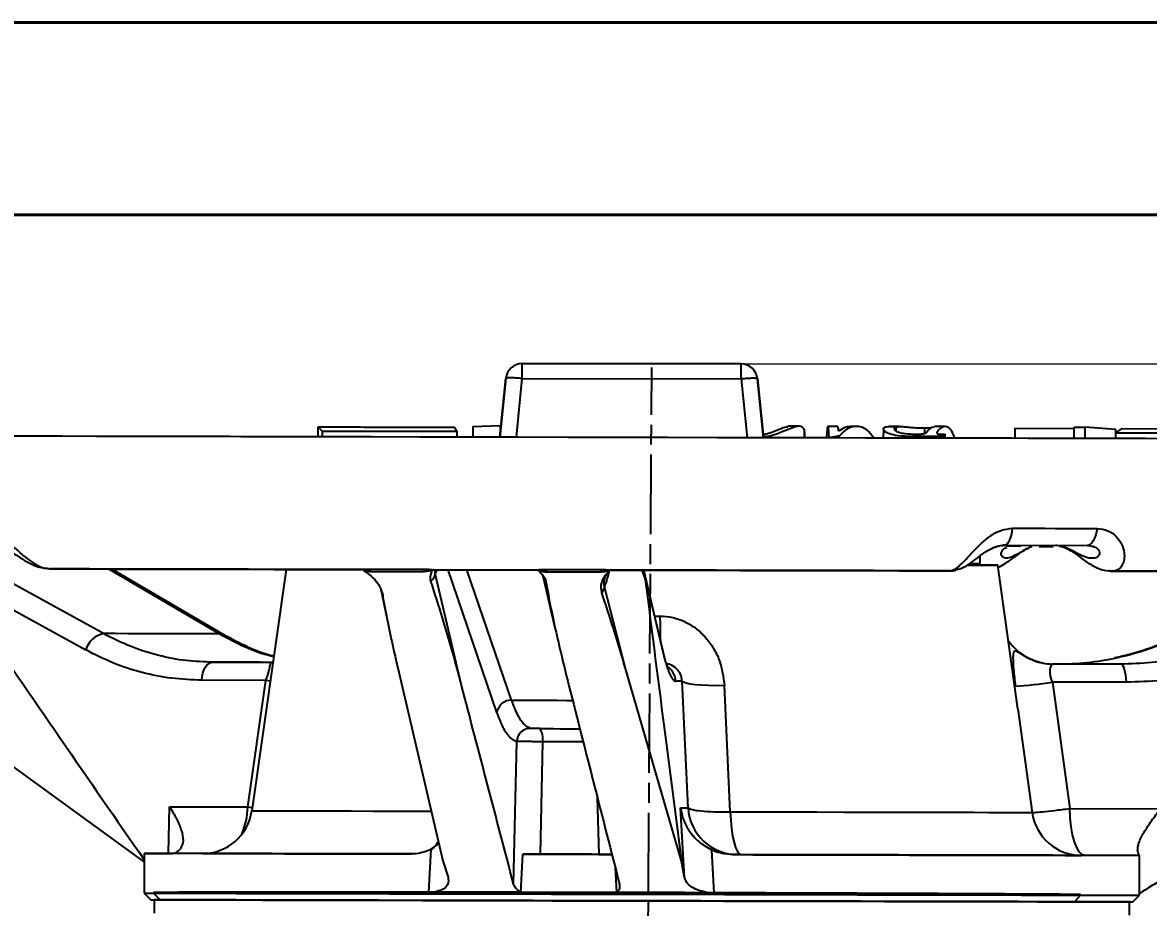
# Model space of a CAD drawing. Header units: millimetres. Extents: x 2003 to 4439, y 563 to 2285.
# Drawn here: x 2594.4 to 2764.1, y 2152 to 2285.5 of the extents above; entities that cross this region are included whole.
import ezdxf

# ---------------------------------------------------------------- set-up
doc = ezdxf.new("R2010")
doc.units = ezdxf.units.MM
doc.linetypes.add('AM_ISO08W050', pattern=[18, 12, -1.5, 3, -1.5])
for name, color, linetype, lineweight in [('AM_5', 3, 'Continuous', 25), ('AM_7', 4, 'AM_ISO08W050', 25), ('AM_BOR', 7, 'Continuous', 50), ('粗实线', 7, 'Continuous', 40)]:
    doc.layers.add(name, color=color, linetype=linetype, lineweight=lineweight)
doc.styles.add('SLDTEXTSTYLE1', font='txt.shx', dxfattribs={"width": 0.7, "bigfont": 'gbcbig.shx'})
doc.dimstyles.new('SLDDIMSTYLE12$0', dxfattribs={"dimtxt": 12, "dimasz": 10, "dimexe": 0, "dimexo": 0.0625, "dimgap": 0.875, "dimtad": 1, "dimdec": 1, "dimlfac": 1.8, "dimrnd": 1e-09, "dimzin": 12, "dimdsep": 46, "dimtxsty": 'SLDTEXTSTYLE1', "dimcen": 0.09, "dimdle": 8.16, "dimclrd": 3, "dimclre": 3, "dimadec": 0, "dimazin": 3, "dimtfac": 1, "dimtdec": 1, "dimtofl": 0, "dimtmove": 0, "dimatfit": 3, "dimfxl": 0, "dimfrac": 2, "dimtolj": 1, "dimlwd": 5, "dimlwe": 5, "dimarcsym": 0})

# ---------------------------------------------------------------- blocks, each defined once
blk = doc.blocks.new('*D46')
at = {"layer": 'AM_5', "color": 3, "lineweight": 5, "transparency": 16777216}
blk.add_line((2702.75, 2233.99), (2886.64, 2233.99), dxfattribs=at)
at = {"layer": 'AM_5', "color": 3, "linetype": 'Continuous', "lineweight": 5, "transparency": 16777216}
for p, q in [((2886.64, 2223.99), (2886.64, 1945.25)), ((2749.82, 1935.25), (2886.64, 1935.25))]:
    blk.add_line(p, q, dxfattribs=at)
at = {"layer": 'AM_5', "color": 3, "transparency": 16777216}
for points in [[(2884.98, 2223.99), (2888.31, 2223.99), (2886.64, 2233.99)], [(2884.98, 1945.25), (2888.31, 1945.25), (2886.64, 1935.25)]]:
    blk.add_solid(points, dxfattribs=at)
at = {"layer": 'Defpoints', "color": 0, "transparency": 16777216}
for p in [(2702.69, 2233.99), (2749.76, 1935.25), (2886.64, 1935.25)]:
    blk.add_point(p, dxfattribs=at)
at = {"layer": 'AM_5', "color": 0, "transparency": 16777216, "insert": (2879.77, 2084.62), "char_height": 12, "attachment_point": 5, "rotation": 90, "style": 'SLDTEXTSTYLE1'}
blk.add_mtext('\\A1;350', dxfattribs=at)
blk = doc.blocks.new('rA3')
at = {"layer": '粗实线'}
for p, q in [((753.384, 421.26), (333.384, 421.26)), ((748.384, 416.26), (358.384, 416.26))]:
    blk.add_line(p, q, dxfattribs=at)

msp = doc.modelspace()

# ---------------------------------------------------------------- linework, layer by layer
at = {"color": 7, "linetype": 'Continuous', "lineweight": 25}
for p, q in [((2669.708, 2231.799), (2669.713, 2234.06)), ((2702.688, 2233.99), (2669.713, 2234.06)), ((2669.713, 2234.06), (2669.713, 2234.06)), ((2669.713, 2234.06), (2702.688, 2233.99)), ((2702.683, 2231.728), (2702.688, 2233.99)), ((2702.688, 2233.99), (2702.688, 2233.99)), ((2667.219, 2231.804), (2666.35, 2222.947)), ((2666.35, 2222.947), (2667.219, 2231.804)), ((2667.219, 2231.804), (2667.219, 2231.804)), ((2668.839, 2222.942), (2669.708, 2231.799)), ((2669.708, 2231.799), (2702.683, 2231.728)), ((2702.683, 2231.728), (2703.585, 2222.867)), ((2706.074, 2222.862), (2705.17, 2231.743)), ((2705.17, 2231.743), (2706.074, 2222.862)), ((2705.17, 2231.743), (2705.17, 2231.743)), ((2638.928, 2223.006), (2638.932, 2224.502)), ((2638.932, 2224.502), (2639.566, 2223.868)), ((2639.566, 2223.868), (2639.564, 2223.004)), ((2659.837, 2223.839), (2659.443, 2224.465)), ((2659.837, 2223.839), (2659.835, 2222.961)), ((2662.236, 2224.551), (2662.233, 2222.958)), ((2662.236, 2224.551), (2666.38, 2224.693)), ((2666.38, 2224.693), (2666.377, 2223.219)), ((2666.38, 2224.693), (2666.521, 2224.693)), ((2711.479, 2224.597), (2709.761, 2224.601)), ((2712.192, 2224.167), (2712.189, 2222.851)), ((2712.275, 2222.851), (2712.276, 2223.39)), ((2717.286, 2224.585), (2715.786, 2224.588)), ((2717.484, 2223.91), (2717.386, 2223.91)), ((2720.017, 2224.579), (2719.2, 2224.581)), ((2724.133, 2224.167), (2724.13, 2222.823)), ((2726.572, 2224.565), (2724.98, 2224.568)), ((2726.002, 2224.474), (2726.001, 2223.924)), ((2729.636, 2223.378), (2728.582, 2223.382)), ((2730.331, 2224.351), (2730.329, 2223.482)), ((2730.331, 2224.351), (2731.319, 2224.349)), ((2733.38, 2224.55), (2731.856, 2224.553)), ((2732.236, 2223.541), (2732.236, 2223.738)), ((2732.886, 2223.397), (2733.462, 2223.403)), ((2733.462, 2223.403), (2733.301, 2223.095)), ((2733.461, 2222.804), (2733.462, 2223.403)), ((2743.97, 2224.297), (2743.967, 2222.783)), ((2743.97, 2224.297), (2752.88, 2224.282)), ((2752.877, 2222.763), (2752.88, 2224.445)), ((2752.88, 2224.445), (2754.491, 2224.442)), ((2754.491, 2224.442), (2754.488, 2222.759)), ((2759.17, 2224.116), (2754.491, 2224.442)), ((2759.107, 2223.626), (2759.105, 2222.749)), ((2760.07, 2224.25), (2759.107, 2223.626)), ((2759.169, 2223.666), (2759.17, 2224.116)), ((2760.07, 2224.25), (2769.199, 2224.227)), ((2663.765, 2222.954), (2659.835, 2222.963)), ((2715.732, 2222.843), (2711.812, 2222.852)), ((2717.528, 2223.143), (2715.966, 2222.866)), ((2715.966, 2222.841), (2715.966, 2222.866)), ((2717.527, 2222.838), (2717.528, 2223.143)), ((2724.165, 2222.825), (2720.638, 2222.833)), ((2733.301, 2223.095), (2727.849, 2223.07)), ((2727.849, 2222.816), (2727.849, 2223.07)), ((2733.301, 2222.804), (2733.301, 2223.095)), ((2742.389, 2206.649), (2742.178, 2206.649)), ((2742.521, 2206.649), (2742.182, 2206.649)), ((2742.389, 2206.649), (2754.85, 2206.622)), ((2742.687, 2206.501), (2742.481, 2206.679)), ((2744.832, 2206.497), (2742.687, 2206.501)), ((2747.597, 2206.492), (2749.711, 2206.487)), ((2606.584, 2193.336), (2586.059, 2204.633)), ((2738.727, 2203.913), (2738.73, 2205.061)), ((2598.649, 2203.092), (2599.31, 2203.09)), ((2607.466, 2203.075), (2624.052, 2193.298)), ((2624.708, 2193.153), (2607.86, 2203.074)), ((2634.132, 2203.017), (2628.938, 2166.623)), ((2645.688, 2202.992), (2645.847, 2202.878)), ((2646.387, 2203.074), (2655.027, 2203.056)), ((2646.387, 2203.074), (2646.879, 2202.723)), ((2655.027, 2203.056), (2654.778, 2202.706)), ((2656.309, 2202.976), (2656.26, 2202.97)), ((2656.603, 2202.398), (2656.527, 2203.006)), ((2656.816, 2202.975), (2656.603, 2202.398)), ((2665.895, 2181.463), (2658.548, 2202.972)), ((2668.107, 2183.291), (2661.374, 2202.966)), ((2671.966, 2202.982), (2672.119, 2202.831)), ((2672.036, 2202.943), (2672.03, 2202.936)), ((2672.942, 2203.018), (2681.8, 2202.999)), ((2672.942, 2203.018), (2673.36, 2202.666)), ((2681.8, 2202.999), (2681.46, 2202.65)), ((2682.869, 2202.913), (2682.764, 2202.8)), ((2687.717, 2202.903), (2688.24, 2201.51)), ((2744.396, 2181.988), (2741.401, 2203.636)), ((2583.353, 2202.205), (2603.922, 2190.875)), ((2646.469, 2202.404), (2645.847, 2202.877)), ((2646.879, 2202.723), (2654.778, 2202.706)), ((2660.562, 2185.498), (2656.603, 2202.398)), ((2672.715, 2202.13), (2672.866, 2201.857)), ((2672.866, 2201.856), (2674.641, 2194.231)), ((2673.36, 2202.666), (2681.46, 2202.65)), ((2688.197, 2201.98), (2688.023, 2202.738)), ((2690.757, 2191.378), (2688.064, 2202.734)), ((2688.197, 2201.98), (2690.875, 2190.688)), ((2734.291, 2202.811), (2735.019, 2202.885)), ((2758.109, 2202.836), (2758.853, 2202.76)), ((2758.754, 2202.752), (2758.622, 2202.784)), ((2758.641, 2202.75), (2762.284, 2202.742)), ((2648.365, 2200.045), (2649.392, 2195.213)), ((2685.261, 2188.086), (2682.103, 2200.388)), ((2689.664, 2195.988), (2690.463, 2195.987)), ((2623.055, 2189.021), (2631.91, 2189.002)), ((2631.911, 2189.002), (2630.249, 2189.006)), ((2632.132, 2189.005), (2631.91, 2189.002)), ((2631.91, 2189.002), (2632.132, 2189.001)), ((2650.937, 2188.164), (2657.742, 2159.09)), ((2693.687, 2159.012), (2685.261, 2188.086)), ((2750.349, 2188.749), (2749.591, 2188.75)), ((2759.894, 2188.728), (2749.64, 2188.75)), ((2631.041, 2186.288), (2621.411, 2186.308)), ((2628.33, 2167.214), (2631.041, 2186.288)), ((2631.729, 2186.178), (2631.041, 2186.288)), ((2693.792, 2186.153), (2692.851, 2186.155)), ((2694.708, 2167.072), (2693.792, 2186.153)), ((2749.609, 2186.034), (2752.25, 2166.949)), ((2760.761, 2186.01), (2749.609, 2186.034)), ((2612.733, 2158.928), (2576.444, 2185.26)), ((2701.069, 2166.468), (2700.2, 2185.49)), ((2744.396, 2181.985), (2746.556, 2166.371)), ((2668.394, 2155.582), (2668.867, 2177.045)), ((2672.434, 2160.073), (2672.788, 2177.017)), ((2681.017, 2168.677), (2681.253, 2160.054)), ((2616.364, 2160.194), (2616.543, 2167.24)), ((2616.543, 2167.24), (2628.33, 2167.214)), ((2628.33, 2167.214), (2629.008, 2167.113)), ((2693.557, 2167.074), (2694.708, 2167.072)), ((2694.181, 2156.56), (2693.557, 2167.074)), ((2752.25, 2166.949), (2765.904, 2166.92)), ((2655.646, 2154.342), (2656.001, 2160.819)), ((2656.001, 2160.819), (2657.137, 2161.673)), ((2698.227, 2160.729), (2698.587, 2154.25)), ((2762.466, 2160.653), (2762.466, 2160.551)), ((2612.736, 2160.201), (2612.723, 2154.201)), ((2621.539, 2160.183), (2617.016, 2160.192)), ((2657.742, 2159.09), (2658.533, 2156.636)), ((2669.473, 2154.321), (2669.793, 2160.079)), ((2694.181, 2156.56), (2693.687, 2159.012)), ((2702.154, 2160.01), (2701.466, 2160.011)), ((2762.667, 2159.881), (2754.501, 2159.898)), ((2762.723, 2153.881), (2762.736, 2159.881)), ((2683.716, 2158.093), (2683.917, 2154.29)), ((2612.723, 2154.201), (2613.721, 2153.199)), ((2614.142, 2154.198), (2614.142, 2154.302)), ((2615.12, 2153.196), (2614.142, 2154.198)), ((2656.56, 2154.407), (2655.646, 2154.342)), ((2669.379, 2154.38), (2669.473, 2154.321)), ((2683.981, 2154.349), (2683.917, 2154.29)), ((2698.587, 2154.25), (2697.55, 2154.32)), ((2753.851, 2153.899), (2752.968, 2152.901)), ((2753.851, 2153.899), (2753.851, 2154.003)), ((2761.721, 2152.883), (2762.723, 2153.881)), ((2762.837, 2154.181), (2762.723, 2154.098)), ((2614.221, 2153.198), (2614.217, 2151.198)), ((2761.216, 2150.884), (2761.221, 2152.884))]:
    msp.add_line(p, q, dxfattribs=at)
at = {"color": 7, "linetype": 'Continuous', "lineweight": 25, "flags": 128}
for points in [[(2770.203, 2222.725), (2763.664, 2222.739), (2756.957, 2222.753), (2750.099, 2222.768), (2743.104, 2222.783), (2735.987, 2222.798), (2728.765, 2222.814), (2721.453, 2222.829), (2714.067, 2222.845), (2706.623, 2222.861), (2699.139, 2222.877), (2691.629, 2222.893), (2684.111, 2222.909), (2676.602, 2222.925), (2669.117, 2222.941), (2661.674, 2222.957), (2654.288, 2222.973), (2646.975, 2222.988), (2639.753, 2223.004), (2632.637, 2223.019), (2625.642, 2223.034), (2618.783, 2223.049), (2612.077, 2223.063), (2605.537, 2223.077), (2599.178, 2223.091), (2593.015, 2223.104)], [(2638.928, 2223.007), (2634.363, 2223.017), (2627.272, 2223.032), (2620.316, 2223.047), (2613.512, 2223.062), (2606.874, 2223.076), (2600.417, 2223.09), (2594.157, 2223.103)], [(2753.015, 2222.763), (2750.658, 2222.768), (2748.286, 2222.774), (2745.897, 2222.779), (2743.494, 2222.784), (2741.076, 2222.789), (2738.645, 2222.794), (2736.201, 2222.799), (2733.744, 2222.805)], [(2754.488, 2222.759), (2754.287, 2222.76), (2754.086, 2222.76), (2753.884, 2222.76), (2753.683, 2222.761), (2753.482, 2222.761), (2753.28, 2222.762), (2753.078, 2222.762), (2752.877, 2222.763)], [(2759.167, 2222.75), (2758.846, 2222.751), (2756.746, 2222.755), (2754.631, 2222.76)], [(2742.389, 2206.649), (2742.587, 2206.694), (2742.78, 2206.829), (2742.965, 2207.05), (2743.137, 2207.354), (2743.292, 2207.732), (2743.427, 2208.176), (2743.538, 2208.677), (2743.623, 2209.223)], [(2743.623, 2209.223), (2745.238, 2209.219), (2746.846, 2209.216), (2748.449, 2209.212), (2750.045, 2209.209), (2751.635, 2209.205), (2753.218, 2209.202), (2754.795, 2209.199), (2756.365, 2209.195)], [(2756.365, 2209.195), (2756.26, 2208.65), (2756.124, 2208.149), (2755.959, 2207.705), (2755.768, 2207.327), (2755.557, 2207.023), (2755.331, 2206.802), (2755.093, 2206.667), (2754.85, 2206.622)], [(2607.802, 2203.074), (2611.26, 2203.066), (2617.022, 2203.054)], [(2736.755, 2203.646), (2737.933, 2203.643), (2739.312, 2203.64), (2740.348, 2203.638), (2741.035, 2203.637), (2741.367, 2203.636), (2741.343, 2203.636), (2740.963, 2203.637), (2740.23, 2203.638), (2739.147, 2203.64), (2737.723, 2203.644), (2736.799, 2203.645)], [(2762.284, 2202.742), (2763.561, 2202.739), (2764.832, 2202.737), (2766.096, 2202.734), (2767.354, 2202.731), (2768.606, 2202.728), (2769.851, 2202.726), (2771.089, 2202.723), (2772.321, 2202.721)], [(2624.052, 2193.298), (2621.518, 2193.304), (2619.077, 2193.309), (2616.734, 2193.314), (2614.491, 2193.319), (2612.351, 2193.323), (2610.318, 2193.328), (2608.395, 2193.332), (2606.584, 2193.336)], [(2624.052, 2193.298), (2624.408, 2193.271), (2624.706, 2193.154)], [(2690.875, 2190.688), (2690.81, 2191.192), (2690.757, 2191.379)], [(2621.411, 2186.308), (2621.46, 2186.847), (2621.565, 2187.36), (2621.723, 2187.829), (2621.928, 2188.237), (2622.173, 2188.571), (2622.45, 2188.819), (2622.747, 2188.97), (2623.055, 2189.021)], [(2760.761, 2186.01), (2760.736, 2186.549), (2760.682, 2187.062), (2760.599, 2187.532), (2760.491, 2187.941), (2760.362, 2188.276), (2760.216, 2188.524), (2760.058, 2188.677), (2759.894, 2188.728)], [(2700.2, 2185.49), (2698.958, 2185.482), (2697.791, 2185.503), (2696.73, 2185.552), (2695.799, 2185.627), (2695.023, 2185.728), (2694.421, 2185.852), (2694.007, 2185.994), (2693.792, 2186.153)], [(2668.107, 2183.291), (2669.483, 2183.288), (2670.864, 2183.285), (2672.247, 2183.283), (2673.635, 2183.28), (2675.025, 2183.277), (2676.418, 2183.274), (2677.287, 2183.272)], [(2672.384, 2179.01), (2673.404, 2179.008), (2674.426, 2179.006), (2675.45, 2179.003), (2676.477, 2179.001), (2677.506, 2178.999), (2678.376, 2178.997)], [(2678.885, 2177.003), (2678.777, 2177.004), (2677.774, 2177.006), (2676.772, 2177.008), (2675.773, 2177.01), (2674.776, 2177.012), (2673.781, 2177.014), (2672.788, 2177.017)], [(2628.938, 2166.623), (2628.95, 2166.623), (2629.227, 2166.622), (2629.869, 2166.621), (2630.87, 2166.619), (2632.224, 2166.616), (2633.924, 2166.612), (2635.959, 2166.608), (2638.316, 2166.603), (2640.98, 2166.597), (2643.935, 2166.591), (2647.162, 2166.584), (2650.641, 2166.576), (2654.352, 2166.568), (2655.948, 2166.565)], [(2701.069, 2166.468), (2701.135, 2165.163), (2701.252, 2163.933), (2701.418, 2162.817), (2701.626, 2161.851), (2701.871, 2161.065), (2702.143, 2160.485), (2702.435, 2160.129), (2702.737, 2160.008)], [(2701.069, 2166.468), (2705.54, 2166.459), (2709.902, 2166.449), (2714.125, 2166.44), (2718.185, 2166.432), (2722.055, 2166.423), (2725.712, 2166.416), (2729.133, 2166.408), (2732.296, 2166.402), (2735.183, 2166.395), (2737.774, 2166.39), (2740.055, 2166.385), (2742.01, 2166.381), (2743.628, 2166.378), (2744.898, 2166.375), (2745.813, 2166.373), (2746.367, 2166.372), (2746.556, 2166.371)], [(2754.501, 2159.898), (2754.075, 2160.032), (2753.665, 2160.428), (2753.285, 2161.072), (2752.949, 2161.94), (2752.669, 2163.002), (2752.454, 2164.221), (2752.313, 2165.552), (2752.25, 2166.949)], [(2653.056, 2160.115), (2648.395, 2160.125), (2643.936, 2160.134), (2639.7, 2160.143), (2635.709, 2160.152), (2631.984, 2160.16), (2628.543, 2160.167), (2625.405, 2160.174), (2622.586, 2160.18), (2620.099, 2160.185), (2617.957, 2160.19), (2616.172, 2160.194), (2614.752, 2160.197), (2613.705, 2160.199), (2613.036, 2160.201), (2612.748, 2160.201), (2612.843, 2160.201), (2613.321, 2160.2), (2614.179, 2160.198), (2615.413, 2160.196), (2617.016, 2160.192)], [(2683.214, 2160.05), (2681.867, 2160.053), (2680.125, 2160.057), (2678.387, 2160.06), (2676.655, 2160.064), (2674.928, 2160.068), (2673.208, 2160.072), (2671.496, 2160.075), (2669.793, 2160.079)], [(2672.434, 2160.073), (2673.527, 2160.071), (2674.623, 2160.069), (2675.722, 2160.066), (2676.824, 2160.064), (2677.928, 2160.061), (2679.034, 2160.059), (2680.143, 2160.057), (2681.253, 2160.054)], [(2762.667, 2159.881), (2762.705, 2159.881), (2762.361, 2159.881), (2761.635, 2159.883), (2760.533, 2159.885), (2759.058, 2159.888), (2757.219, 2159.892), (2755.025, 2159.897), (2752.488, 2159.902), (2749.619, 2159.908), (2746.435, 2159.915), (2742.951, 2159.923), (2739.185, 2159.931), (2735.156, 2159.939), (2730.885, 2159.948), (2726.393, 2159.958), (2721.704, 2159.968), (2716.842, 2159.978), (2711.831, 2159.989), (2706.697, 2160), (2701.466, 2160.011)], [(2612.723, 2154.201), (2612.823, 2154.201), (2613.292, 2154.2), (2614.142, 2154.198)], [(2614.142, 2154.302), (2615.362, 2154.299), (2616.935, 2154.295), (2618.855, 2154.291), (2621.11, 2154.286), (2623.691, 2154.281), (2626.585, 2154.275), (2629.778, 2154.268), (2633.254, 2154.26), (2636.996, 2154.252), (2640.986, 2154.244), (2645.204, 2154.235), (2649.63, 2154.225), (2654.243, 2154.215), (2659.019, 2154.205), (2663.935, 2154.195), (2668.968, 2154.184), (2674.093, 2154.173), (2679.284, 2154.162), (2684.517, 2154.151), (2689.766, 2154.14), (2695.005, 2154.128), (2700.209, 2154.117), (2705.352, 2154.106), (2710.41, 2154.095), (2715.357, 2154.085), (2720.169, 2154.075), (2724.824, 2154.065), (2729.297, 2154.055), (2733.568, 2154.046), (2737.615, 2154.037), (2741.419, 2154.029), (2744.961, 2154.022), (2748.225, 2154.015), (2751.193, 2154.008), (2753.851, 2154.003)], [(2614.142, 2154.198), (2615.362, 2154.195), (2616.935, 2154.192), (2618.854, 2154.188), (2621.11, 2154.183), (2623.691, 2154.178), (2626.585, 2154.171), (2629.778, 2154.165), (2633.254, 2154.157), (2636.996, 2154.149), (2640.986, 2154.14), (2645.204, 2154.131), (2649.63, 2154.122), (2654.242, 2154.112), (2659.019, 2154.102), (2663.935, 2154.091), (2668.968, 2154.081), (2674.093, 2154.07), (2679.284, 2154.059), (2684.517, 2154.047), (2689.766, 2154.036), (2695.005, 2154.025), (2700.209, 2154.014), (2705.352, 2154.003), (2710.41, 2153.992), (2715.357, 2153.981), (2720.169, 2153.971), (2724.823, 2153.961), (2729.297, 2153.952), (2733.568, 2153.943), (2737.615, 2153.934), (2741.419, 2153.926), (2744.961, 2153.918), (2748.224, 2153.911), (2751.192, 2153.905), (2753.851, 2153.899)], [(2656.56, 2154.407), (2658.116, 2154.404), (2659.686, 2154.401), (2661.271, 2154.397), (2662.869, 2154.394), (2664.479, 2154.39), (2666.102, 2154.387), (2667.735, 2154.383), (2669.379, 2154.38)], [(2683.981, 2154.349), (2685.68, 2154.345), (2687.379, 2154.341), (2689.079, 2154.338), (2690.778, 2154.334), (2692.475, 2154.331), (2694.17, 2154.327), (2695.862, 2154.323), (2697.55, 2154.32)], [(2753.851, 2153.899), (2756.213, 2153.894), (2758.224, 2153.89), (2759.874, 2153.887), (2761.154, 2153.884), (2762.058, 2153.882), (2762.58, 2153.881), (2762.723, 2153.881)], [(2613.721, 2153.199), (2613.819, 2153.199), (2614.282, 2153.198), (2615.12, 2153.196)], [(2761.221, 2152.884), (2761.046, 2152.884), (2760.521, 2152.885), (2759.65, 2152.887), (2758.435, 2152.89), (2756.884, 2152.893), (2755.003, 2152.897), (2752.802, 2152.902), (2750.29, 2152.907), (2747.48, 2152.913), (2744.386, 2152.919), (2741.021, 2152.927), (2737.403, 2152.934), (2733.547, 2152.943), (2729.474, 2152.951), (2725.201, 2152.96), (2720.75, 2152.97), (2716.141, 2152.98), (2711.397, 2152.99), (2706.54, 2153), (2701.593, 2153.011), (2696.58, 2153.022), (2691.525, 2153.032), (2686.452, 2153.043), (2681.385, 2153.054), (2676.348, 2153.065), (2671.366, 2153.075), (2666.461, 2153.086), (2661.658, 2153.096), (2656.978, 2153.106), (2652.446, 2153.116), (2648.081, 2153.125), (2643.905, 2153.134), (2639.938, 2153.143), (2636.199, 2153.151), (2632.705, 2153.158), (2629.474, 2153.165), (2626.52, 2153.172), (2623.858, 2153.177), (2621.5, 2153.182), (2619.457, 2153.187), (2617.74, 2153.19), (2616.357, 2153.193), (2615.313, 2153.196), (2614.615, 2153.197), (2614.265, 2153.198), (2614.221, 2153.198)], [(2615.12, 2153.196), (2616.324, 2153.193), (2617.877, 2153.19), (2619.77, 2153.186), (2621.996, 2153.181), (2624.543, 2153.176), (2627.399, 2153.17), (2630.549, 2153.163), (2633.978, 2153.156), (2637.67, 2153.148), (2641.607, 2153.139), (2645.769, 2153.13), (2650.136, 2153.121), (2654.687, 2153.111), (2659.4, 2153.101), (2664.251, 2153.091), (2669.216, 2153.08), (2674.273, 2153.069), (2679.395, 2153.058), (2684.558, 2153.047), (2689.737, 2153.036), (2694.906, 2153.025), (2700.041, 2153.014), (2705.115, 2153.003), (2710.106, 2152.993), (2714.987, 2152.982), (2719.735, 2152.972), (2724.327, 2152.962), (2728.741, 2152.953), (2732.955, 2152.944), (2736.948, 2152.935), (2740.702, 2152.927), (2744.197, 2152.92), (2747.416, 2152.913), (2750.345, 2152.907), (2752.968, 2152.901)], [(2752.968, 2152.901), (2755.298, 2152.896), (2757.283, 2152.892), (2758.91, 2152.889), (2760.173, 2152.886), (2761.064, 2152.884), (2761.58, 2152.883), (2761.721, 2152.883)]]:
    msp.add_lwpolyline(points, dxfattribs=at)
at = {"color": 7, "linetype": 'Continuous', "lineweight": 25}
for centre, radius, start, end in [((2669.708, 2231.56), 2.5, 89.87751, 174.39392), ((2669.708, 2231.56), 2.5, 89.87751, 174.39392), ((2702.682, 2231.49), 2.5, 5.81493, 89.87751), ((2702.682, 2231.49), 2.5, 5.81493, 89.87751), ((2654.801, 2202.677), 1.823, 308.25504, 351.17437), ((2674.322, 2202.301), 1.522, 197.80201, 225.85834), ((2649.812, 2200.395), 1.488, 193.75442, 213.93144), ((2680.365, 2200.656), 1.759, 318.63519, 351.23149), ((2821.936, 2196.433), 131.473, 180.19425, 181.82618), ((2607.252, 2189.944), 3.457, 101.14062, 164.37777), ((2749.725, 2196.897), 8.163, 214.11019, 245.44357), ((2749.659, 2196.771), 8.02, 247.49374, 269.8614), ((2689.964, 2185.988), 2.892, 3.30335, 56.85343), ((2739.485, 2250.665), 65.419, 273.89088, 278.90272), ((2668.014, 2181.151), 2.143, 87.51436, 171.60882), ((2670.932, 2176.984), 2.066, 90.16378, 178.29517), ((2669.931, 2177.475), 2.894, 350.88042, 32.03121), ((2621.513, 2167.682), 7.5, 269.87751, 351.87751), ((2617.184, 2167.455), 11.149, 336.94632, 358.7596), ((2702.182, 2167.496), 7.486, 183.24837, 269.79193), ((2753.986, 2167.399), 7.5, 187.87748, 269.87749), ((2652.779, 2164.35), 4.862, 309.67622, 331.69155)]:
    msp.add_arc(centre, radius, start, end, dxfattribs=at)
for points in [[(2669.708, 2231.799), (2669.384, 2231.827), (2668.736, 2231.883), (2667.916, 2231.908), (2667.339, 2231.886), (2667.259, 2231.831), (2667.219, 2231.804)], [(2705.17, 2231.743), (2705.13, 2231.77), (2705.049, 2231.824), (2704.473, 2231.844), (2703.655, 2231.816), (2703.007, 2231.758), (2702.683, 2231.728)], [(2630.249, 2189.006), (2628.928, 2189.008), (2626.287, 2189.014), (2624.132, 2189.019), (2623.055, 2189.021)], [(2756.202, 2188.736), (2755.357, 2188.738), (2753.667, 2188.742), (2751.455, 2188.746), (2750.349, 2188.749)], [(2759.894, 2188.728), (2759.418, 2188.729), (2758.467, 2188.731), (2756.957, 2188.735), (2756.202, 2188.736)]]:
    msp.add_open_spline(points, degree=3, dxfattribs=at)
for points, knots in [([(2638.932, 2224.502), (2642.298, 2224.496), (2649.046, 2224.484), (2655.972, 2224.472), (2659.443, 2224.465)], [0, 0, 0, 0, 0.4988559, 1, 1, 1, 1]), ([(2639.566, 2223.868), (2642.893, 2223.864), (2649.562, 2223.855), (2656.407, 2223.844), (2659.837, 2223.839)], [0, 0, 0, 0, 0.498853, 1, 1, 1, 1]), ([(2706.02, 2223.392), (2706.113, 2223.399), (2706.47, 2223.425), (2707.231, 2223.658), (2708.299, 2224.075), (2709.291, 2224.536), (2709.608, 2224.521), (2709.743, 2224.514)], [0, 0, 0, 0, 0.0437633, 0.1679338, 0.4021795, 0.7473798, 1, 1, 1, 1]), ([(2712.192, 2224.167), (2712.012, 2224.374), (2711.661, 2224.779), (2710.254, 2224.33), (2708.748, 2223.663), (2707.328, 2223.157), (2706.457, 2223.041), (2706.061, 2222.988)], [0, 0, 0, 0, 0.2863119, 0.5595307, 0.7673383, 0.8943372, 1, 1, 1, 1]), ([(2712.26, 2223.39), (2712.264, 2223.415), (2712.322, 2223.773), (2712.254, 2223.977), (2712.192, 2224.167)], [0, 0, 0, 0, 0.0704321, 1, 1, 1, 1]), ([(2715.966, 2222.866), (2715.948, 2223.182), (2715.911, 2223.822), (2715.83, 2224.574), (2715.742, 2224.692), (2715.656, 2224.099), (2715.606, 2223.525), (2715.578, 2222.996), (2715.571, 2222.842)], [0, 0, 0, 0, 0.1535151, 0.3115105, 0.6218308, 0.7759719, 0.9346502, 1, 1, 1, 1]), ([(2717.386, 2223.91), (2717.366, 2224.105), (2717.326, 2224.489), (2717.283, 2224.545), (2717.262, 2224.573)], [0, 0, 0, 0, 0.510119, 1, 1, 1, 1]), ([(2719.168, 2224.537), (2718.935, 2224.53), (2718.362, 2224.513), (2717.811, 2224.135), (2717.484, 2223.91)], [0, 0, 0, 0, 0.4066547, 1, 1, 1, 1]), ([(2722.682, 2222.827), (2722.362, 2223.257), (2721.535, 2224.371), (2720.244, 2224.688), (2719.062, 2224.426), (2718.24, 2223.926), (2717.746, 2223.383), (2717.528, 2223.143)], [0, 0, 0, 0, 0.20538407, 0.53154575, 0.6962645, 0.86571858, 1, 1, 1, 1]), ([(2727.849, 2223.07), (2727.182, 2223.099), (2726.08, 2223.146), (2724.9, 2223.489), (2724.276, 2223.843), (2724.049, 2224.22), (2724.226, 2224.373), (2724.325, 2224.459)], [0, 0, 0, 0, 0.2904242, 0.4791568, 0.6380876, 0.7972637, 1, 1, 1, 1]), ([(2724.325, 2224.459), (2724.526, 2224.518), (2724.834, 2224.608), (2725.578, 2224.534), (2725.835, 2224.508)], [0, 0, 0, 0, 0.6542152, 1, 1, 1, 1]), ([(2728.582, 2223.382), (2728.088, 2223.399), (2727.285, 2223.426), (2726.397, 2223.661), (2725.912, 2223.948), (2725.733, 2224.271), (2725.908, 2224.403), (2726.002, 2224.474)], [0, 0, 0, 0, 0.25993357, 0.42159435, 0.58406301, 0.77645614, 1, 1, 1, 1]), ([(2726.002, 2224.474), (2726.169, 2224.519), (2726.441, 2224.592), (2727.224, 2224.531), (2728.103, 2224.453), (2729.123, 2224.375), (2729.877, 2224.354), (2730.288, 2224.351), (2730.331, 2224.351)], [0, 0, 0, 0, 0.2685044, 0.4379066, 0.6082478, 0.7778738, 0.976771, 1, 1, 1, 1]), ([(2730.707, 2223.732), (2730.66, 2223.676), (2730.588, 2223.59), (2730.358, 2223.485), (2730.125, 2223.422), (2729.876, 2223.382), (2729.711, 2223.379), (2729.636, 2223.378)], [0, 0, 0, 0, 0.30576076, 0.47235167, 0.63798104, 0.83773254, 1, 1, 1, 1]), ([(2731.82, 2224.395), (2731.678, 2224.434), (2731.297, 2224.538), (2730.935, 2224.044), (2730.707, 2223.732)], [0, 0, 0, 0, 0.3704922, 1, 1, 1, 1]), ([(2732.236, 2223.738), (2732.211, 2223.688), (2732.173, 2223.611), (2732.221, 2223.507), (2732.339, 2223.442), (2732.567, 2223.399), (2732.764, 2223.397), (2732.886, 2223.397)], [0, 0, 0, 0, 0.2742213, 0.4218346, 0.5710505, 0.7336104, 1, 1, 1, 1]), ([(2734.918, 2222.8), (2734.773, 2223.161), (2734.339, 2224.234), (2733.455, 2224.724), (2732.691, 2224.37), (2732.302, 2223.828), (2732.236, 2223.738)], [0, 0, 0, 0, 0.1864973, 0.5560674, 0.9256862, 1, 1, 1, 1]), ([(2759.107, 2223.626), (2762.171, 2223.617), (2768.313, 2223.6), (2774.087, 2223.582), (2776.981, 2223.573)], [0, 0, 0, 0, 0.498853, 1, 1, 1, 1]), ([(2587.662, 2209.556), (2588.181, 2209.485), (2589.22, 2209.343), (2590.777, 2208.368), (2592.221, 2207.169), (2593.56, 2205.934), (2594.855, 2204.804), (2596.086, 2203.916), (2597.3, 2203.29), (2598.036, 2203.166), (2598.413, 2203.102)], [0, 0, 0, 0, 0.1246272, 0.2497104, 0.374925, 0.4997457, 0.6192737, 0.7500197, 0.8719212, 1, 1, 1, 1]), ([(2734.291, 2202.811), (2734.502, 2202.874), (2734.914, 2202.995), (2735.686, 2203.616), (2736.55, 2204.498), (2737.569, 2205.621), (2738.747, 2206.849), (2740.162, 2208.043), (2741.823, 2209.015), (2743.024, 2209.153), (2743.623, 2209.223)], [0, 0, 0, 0, 0.1279379, 0.24972, 0.3803197, 0.4997335, 0.6244222, 0.7495462, 0.8749776, 1, 1, 1, 1]), ([(2756.365, 2209.195), (2756.923, 2209.125), (2758.04, 2208.983), (2759.309, 2208.012), (2760.12, 2206.817), (2760.477, 2205.587), (2760.468, 2204.461), (2760.151, 2203.575), (2759.602, 2202.949), (2759.107, 2202.824), (2758.853, 2202.76)], [0, 0, 0, 0, 0.1246251, 0.249715, 0.3749212, 0.4997425, 0.6192768, 0.750014, 0.8718903, 1, 1, 1, 1]), ([(2589.535, 2207.015), (2589.695, 2207.017), (2590.025, 2207.022), (2590.678, 2206.832), (2591.523, 2206.422), (2592.589, 2205.743), (2593.853, 2204.87), (2595.315, 2203.981), (2596.851, 2203.291), (2597.862, 2203.192), (2598.331, 2203.145)], [0, 0, 0, 0, 0.0763522, 0.1570102, 0.2470379, 0.356597, 0.4925526, 0.6555134, 0.8402738, 1, 1, 1, 1]), ([(2734.462, 2202.88), (2735.006, 2202.965), (2736.303, 2203.169), (2737.776, 2204.345), (2739.263, 2205.487), (2740.414, 2206.208), (2741.569, 2206.655), (2742.239, 2206.676), (2742.572, 2206.687)], [0, 0, 0, 0, 0.21651, 0.5165419, 0.6570432, 0.7800658, 0.8904523, 1, 1, 1, 1]), ([(2740.313, 2206.096), (2740.381, 2206.133), (2740.715, 2206.311), (2741.453, 2206.579), (2742.077, 2206.625), (2742.389, 2206.649)], [0, 0, 0, 0, 0.1146699, 0.5571038, 1, 1, 1, 1]), ([(2746.524, 2206.402), (2746.324, 2206.337), (2745.826, 2206.175), (2745.106, 2205.769), (2744.224, 2205.249), (2743.411, 2204.821), (2742.66, 2204.666), (2742.085, 2204.82), (2741.819, 2205.252), (2741.992, 2205.777), (2742.292, 2206.156), (2742.632, 2206.298), (2742.728, 2206.338)], [0, 0, 0, 0, 0.048877, 0.1220733, 0.2021553, 0.3553953, 0.5091194, 0.6628416, 0.8162433, 0.8929299, 0.9694545, 1, 1, 1, 1]), ([(2754.85, 2206.622), (2755.147, 2206.598), (2755.741, 2206.549), (2756.399, 2206.189), (2756.733, 2205.747), (2756.765, 2205.217), (2756.348, 2204.793), (2755.594, 2204.636), (2754.675, 2204.793), (2753.738, 2205.221), (2752.781, 2205.759), (2751.928, 2206.204), (2750.991, 2206.56), (2750.373, 2206.608), (2750.064, 2206.633)], [0, 0, 0, 0, 0.0625764, 0.1252848, 0.1848997, 0.2501233, 0.3749307, 0.5001323, 0.6253324, 0.7502715, 0.8127295, 0.8750555, 0.937394, 1, 1, 1, 1]), ([(2750.776, 2206.545), (2751.014, 2206.474), (2751.483, 2206.335), (2752.245, 2205.931), (2753.146, 2205.342), (2753.976, 2204.719), (2755.043, 2203.955), (2756.154, 2203.305), (2757.481, 2202.835), (2758.26, 2202.78), (2758.678, 2202.75)], [0, 0, 0, 0, 0.0889663, 0.1751205, 0.2608238, 0.4140952, 0.5091872, 0.7133094, 0.8458673, 1, 1, 1, 1]), ([(2741.45, 2203.275), (2742.153, 2203.697), (2743.194, 2204.323), (2744.699, 2205.461), (2745.575, 2206.066), (2746.027, 2206.226), (2746.076, 2206.244)], [0, 0, 0, 0, 0.5112128, 0.7576418, 0.9734468, 1, 1, 1, 1]), ([(2598.219, 2203.126), (2598.126, 2203.132), (2597.994, 2203.14), (2597.852, 2203.17), (2597.81, 2203.178)], [0, 0, 0, 0, 0.7059466, 1, 1, 1, 1]), ([(2598.413, 2203.102), (2602.028, 2203.094), (2609.295, 2203.078), (2620.916, 2203.053), (2633.032, 2203.026), (2641.452, 2203.008), (2645.682, 2202.999)], [0, 0, 0, 0, 0.2462727, 0.4950304, 0.7462729, 1, 1, 1, 1]), ([(2645.688, 2202.992), (2642.484, 2202.999), (2636.066, 2203.013), (2627.331, 2203.032), (2619.41, 2203.049), (2612.278, 2203.064), (2605.293, 2203.079), (2600.797, 2203.089), (2598.55, 2203.094)], [0, 0, 0, 0, 0.1923729, 0.3854946, 0.5383615, 0.6912284, 0.8456142, 1, 1, 1, 1]), ([(2645.682, 2202.999), (2645.692, 2203.008), (2645.707, 2203.021), (2645.858, 2203.052), (2646.078, 2203.07), (2646.274, 2203.074), (2646.375, 2203.074), (2646.387, 2203.074)], [0, 0, 0, 0, 0.3360223, 0.5579813, 0.7819403, 0.9725676, 1, 1, 1, 1]), ([(2645.682, 2202.999), (2645.793, 2202.942), (2646.067, 2202.802), (2646.505, 2202.731), (2646.805, 2202.725), (2646.879, 2202.723)], [0, 0, 0, 0, 0.33920621, 0.83862702, 1, 1, 1, 1]), ([(2654.778, 2202.706), (2655.031, 2202.717), (2655.51, 2202.738), (2655.95, 2202.9), (2656.158, 2202.977)], [0, 0, 0, 0, 0.5274406, 1, 1, 1, 1]), ([(2655.027, 2203.056), (2655.128, 2203.055), (2655.33, 2203.052), (2655.618, 2203.033), (2655.9, 2203.005), (2656.06, 2202.986), (2656.146, 2202.978), (2656.158, 2202.977)], [0, 0, 0, 0, 0.2100208, 0.4214812, 0.6107455, 0.9424452, 1, 1, 1, 1]), ([(2656.158, 2202.977), (2658.795, 2202.971), (2664.066, 2202.96), (2669.396, 2202.948), (2672.06, 2202.943)], [0, 0, 0, 0, 0.5001571, 1, 1, 1, 1]), ([(2656.26, 2202.97), (2658.874, 2202.964), (2664.102, 2202.953), (2669.388, 2202.942), (2672.03, 2202.936)], [0, 0, 0, 0, 0.5001595, 1, 1, 1, 1]), ([(2672.03, 2202.936), (2672.461, 2202.525), (2673.047, 2201.967), (2673.217, 2201.366), (2673.262, 2201.208)], [0, 0, 0, 0, 0.73735145, 1, 1, 1, 1]), ([(2672.06, 2202.943), (2672.089, 2202.949), (2672.147, 2202.963), (2672.337, 2202.993), (2672.599, 2203.012), (2672.802, 2203.017), (2672.917, 2203.018), (2672.942, 2203.018)], [0, 0, 0, 0, 0.2814646, 0.5659598, 0.7573018, 0.9482948, 1, 1, 1, 1]), ([(2672.06, 2202.943), (2672.245, 2202.865), (2672.631, 2202.701), (2673.11, 2202.678), (2673.36, 2202.666)], [0, 0, 0, 0, 0.4773597, 1, 1, 1, 1]), ([(2681.46, 2202.65), (2681.617, 2202.655), (2682.011, 2202.668), (2682.475, 2202.774), (2682.735, 2202.89), (2682.801, 2202.92)], [0, 0, 0, 0, 0.3322049, 0.8309967, 1, 1, 1, 1]), ([(2681.8, 2202.999), (2681.901, 2202.997), (2682.104, 2202.995), (2682.372, 2202.976), (2682.616, 2202.948), (2682.736, 2202.929), (2682.793, 2202.921), (2682.801, 2202.92)], [0, 0, 0, 0, 0.2099462, 0.4212951, 0.6110203, 0.9471646, 1, 1, 1, 1]), ([(2682.103, 2200.388), (2682.18, 2200.573), (2682.325, 2200.921), (2682.546, 2201.63), (2682.732, 2202.241), (2682.833, 2202.793), (2682.864, 2202.964)], [0, 0, 0, 0, 0.2844413, 0.5330292, 0.8550922, 1, 1, 1, 1]), ([(2682.801, 2202.92), (2687.214, 2202.91), (2695.996, 2202.892), (2709.054, 2202.864), (2721.864, 2202.837), (2730.162, 2202.82), (2734.291, 2202.811)], [0, 0, 0, 0, 0.2537268, 0.5049693, 0.7537271, 1, 1, 1, 1]), ([(2734.217, 2202.804), (2731.006, 2202.811), (2724.57, 2202.824), (2715.405, 2202.844), (2706.843, 2202.862), (2698.898, 2202.879), (2690.899, 2202.896), (2685.545, 2202.907), (2682.869, 2202.913)], [0, 0, 0, 0, 0.19237048, 0.38548979, 0.53835783, 0.69122587, 0.84561294, 1, 1, 1, 1]), ([(2737.059, 2203.916), (2737.53, 2203.915), (2738.518, 2203.913), (2738.655, 2203.913), (2738.727, 2203.913)], [0, 0, 0, 0, 0.4764157, 1, 1, 1, 1]), ([(2738.487, 2203.642), (2738.447, 2203.678), (2738.386, 2203.733), (2738.389, 2203.868), (2738.391, 2203.913)], [0, 0, 0, 0, 0.6617391, 1, 1, 1, 1]), ([(2583.501, 2201.735), (2589.016, 2193.672), (2598.732, 2179.467), (2608.507, 2165.328), (2612.734, 2159.215)], [0, 0, 0, 0, 0.5675786, 1, 1, 1, 1]), ([(2645.848, 2202.878), (2646.602, 2202.282), (2647.948, 2201.217), (2648.385, 2200.07), (2648.577, 2199.565)], [0, 0, 0, 0, 0.55969458, 1, 1, 1, 1]), ([(2655.93, 2201.246), (2655.88, 2201.567), (2655.799, 2202.098), (2656.066, 2202.582), (2656.171, 2202.773)], [0, 0, 0, 0, 0.6047847, 1, 1, 1, 1]), ([(2660.562, 2185.498), (2660.383, 2186.178), (2659.486, 2189.576), (2658.015, 2194.825), (2656.53, 2199.396), (2655.93, 2201.246)], [0, 0, 0, 0, 0.1295721, 0.6478768, 1, 1, 1, 1]), ([(2673.262, 2201.208), (2673.386, 2200.528), (2674.004, 2197.127), (2675.15, 2191.877), (2676.284, 2187.31), (2676.743, 2185.462)], [0, 0, 0, 0, 0.1295185, 0.6476203, 1, 1, 1, 1]), ([(2681.685, 2199.494), (2681.618, 2200.001), (2681.465, 2201.148), (2682.299, 2202.209), (2682.763, 2202.8)], [0, 0, 0, 0, 0.4426348, 1, 1, 1, 1]), ([(2682.764, 2202.799), (2682.5, 2202.409), (2682.102, 2201.818), (2681.961, 2201.126), (2681.99, 2200.762), (2682.035, 2200.577), (2682.068, 2200.476), (2682.088, 2200.425), (2682.099, 2200.398), (2682.102, 2200.391), (2682.103, 2200.389), (2682.103, 2200.388), (2682.103, 2200.388), (2682.103, 2200.388)], [0, 0, 0, 0, 0.4928292, 0.7454599, 0.8721173, 0.9358438, 0.9678536, 0.9916466, 0.9977503, 0.9993549, 0.9997963, 0.9999274, 1, 1, 1, 1]), ([(2688.24, 2201.51), (2688.234, 2201.555), (2688.223, 2201.649), (2688.209, 2201.779), (2688.201, 2201.886), (2688.198, 2201.943), (2688.197, 2201.971), (2688.197, 2201.98)], [0, 0, 0, 0, 0.3325712, 0.6879646, 0.8313814, 0.949784, 1, 1, 1, 1]), ([(2688.24, 2201.51), (2689.254, 2193.559), (2691.064, 2179.362), (2692.886, 2165.23), (2693.687, 2159.012)], [0, 0, 0, 0, 0.5600002, 1, 1, 1, 1]), ([(2734.217, 2202.804), (2734.442, 2202.814), (2734.709, 2202.826), (2734.976, 2202.877), (2735.019, 2202.885)], [0, 0, 0, 0, 0.838527, 1, 1, 1, 1]), ([(2758.754, 2202.752), (2758.558, 2202.763), (2758.324, 2202.776), (2758.139, 2202.827), (2758.109, 2202.836)], [0, 0, 0, 0, 0.8392222, 1, 1, 1, 1]), ([(2772.446, 2202.723), (2770.212, 2202.728), (2765.74, 2202.737), (2761.084, 2202.747), (2758.754, 2202.752)], [0, 0, 0, 0, 0.4994087, 1, 1, 1, 1]), ([(2758.853, 2202.76), (2761.183, 2202.755), (2765.849, 2202.746), (2770.33, 2202.736), (2772.574, 2202.732)], [0, 0, 0, 0, 0.4994075, 1, 1, 1, 1]), ([(2648.577, 2199.565), (2648.699, 2198.89), (2649.308, 2195.517), (2650.118, 2191.716), (2650.839, 2188.589), (2650.937, 2188.164)], [0, 0, 0, 0, 0.1776255, 0.8881599, 1, 1, 1, 1]), ([(2685.261, 2188.086), (2685.065, 2188.762), (2684.083, 2192.139), (2682.898, 2195.943), (2681.83, 2199.068), (2681.685, 2199.494)], [0, 0, 0, 0, 0.1775689, 0.8878728, 1, 1, 1, 1]), ([(2690.463, 2195.987), (2691.113, 2195.942), (2692.43, 2195.851), (2694.292, 2195.143), (2695.988, 2194.107), (2697.425, 2192.746), (2698.581, 2191.141), (2699.758, 2188.767), (2700.023, 2186.798), (2700.2, 2185.49)], [0, 0, 0, 0, 0.1235233, 0.2501507, 0.3747805, 0.5002123, 0.6235234, 0.7497125, 1, 1, 1, 1]), ([(2623.055, 2189.021), (2621.714, 2189.07), (2618.977, 2189.169), (2614.853, 2189.974), (2610.659, 2191.278), (2607.959, 2192.641), (2606.584, 2193.336)], [0, 0, 0, 0, 0.2354209, 0.48057, 0.7354347, 1, 1, 1, 1]), ([(2624.052, 2193.298), (2625.345, 2192.616), (2627.884, 2191.275), (2630.659, 2190.228), (2632.116, 2189.941), (2632.262, 2189.913)], [0, 0, 0, 0, 0.4830694, 0.9484274, 1, 1, 1, 1]), ([(2632.266, 2189.941), (2632.183, 2189.958), (2630.848, 2190.234), (2628.295, 2191.241), (2625.906, 2192.515), (2624.708, 2193.153)], [0, 0, 0, 0, 0.0316795, 0.5146214, 1, 1, 1, 1]), ([(2750.349, 2188.749), (2751.834, 2188.792), (2754.866, 2188.879), (2759.474, 2189.665), (2764.192, 2190.95), (2767.263, 2192.301), (2768.828, 2192.989)], [0, 0, 0, 0, 0.2354209, 0.48057, 0.7354347, 1, 1, 1, 1]), ([(2768.529, 2192.918), (2767.474, 2192.442), (2765.095, 2191.37), (2761.894, 2190.296), (2759.744, 2189.826), (2758.99, 2189.661)], [0, 0, 0, 0, 0.3410507, 0.7689708, 1, 1, 1, 1]), ([(2779.116, 2192.967), (2777.502, 2192.279), (2774.335, 2190.928), (2769.436, 2189.644), (2764.631, 2188.858), (2761.451, 2188.771), (2759.894, 2188.728)], [0, 0, 0, 0, 0.2645644, 0.5194287, 0.7645782, 1, 1, 1, 1]), ([(2691.201, 2189.465), (2691.173, 2189.599), (2691.087, 2190.008), (2690.89, 2190.827), (2690.757, 2191.378)], [0, 0, 0, 0, 0.3269815, 1, 1, 1, 1]), ([(2621.411, 2186.308), (2619.889, 2186.367), (2616.856, 2186.485), (2612.393, 2187.397), (2608.045, 2188.788), (2605.296, 2190.179), (2603.922, 2190.875)], [0, 0, 0, 0, 0.2514799, 0.5012785, 0.7507527, 1, 1, 1, 1]), ([(2690.875, 2190.688), (2691.051, 2189.991), (2691.339, 2188.854), (2691.679, 2187.858), (2692.013, 2187.029), (2692.349, 2186.435), (2692.643, 2186.196), (2692.789, 2186.159), (2692.832, 2186.155), (2692.846, 2186.155), (2692.851, 2186.155)], [0, 0, 0, 0, 0.2501646, 0.4085572, 0.4987242, 0.7484853, 0.9263633, 0.9763214, 0.991455, 1, 1, 1, 1]), ([(2748.274, 2188.871), (2747.811, 2188.98), (2746.89, 2189.197), (2745.694, 2189.772), (2744.734, 2190.368), (2744.194, 2190.691), (2743.914, 2190.712), (2743.769, 2190.574), (2743.687, 2190.25), (2743.653, 2189.505), (2743.749, 2187.935), (2743.922, 2186.29), (2744.017, 2185.386)], [0, 0, 0, 0, 0.1033689, 0.2053754, 0.3058264, 0.4078371, 0.4617314, 0.5190392, 0.5812, 0.6494695, 0.8073596, 1, 1, 1, 1]), ([(2781.127, 2190.496), (2779.519, 2189.807), (2776.3, 2188.428), (2771.23, 2187.057), (2766.039, 2186.166), (2762.524, 2186.062), (2760.761, 2186.01)], [0, 0, 0, 0, 0.2492462, 0.4987214, 0.7485201, 1, 1, 1, 1]), ([(2631.041, 2186.288), (2631.116, 2186.466), (2631.263, 2186.813), (2631.435, 2187.347), (2631.557, 2187.828), (2631.673, 2188.383), (2631.759, 2188.886), (2631.859, 2188.963), (2631.91, 2189.002)], [0, 0, 0, 0, 0.1251651, 0.2440023, 0.362149, 0.4834229, 0.7377951, 1, 1, 1, 1]), ([(2693.792, 2186.153), (2693.778, 2186.332), (2693.752, 2186.679), (2693.566, 2187.214), (2693.279, 2187.697), (2692.77, 2188.248), (2692.129, 2188.678), (2691.576, 2188.75), (2691.385, 2188.775)], [0, 0, 0, 0, 0.1435708, 0.2798832, 0.4154035, 0.5545109, 0.846289, 1, 1, 1, 1]), ([(2749.64, 2188.75), (2749.57, 2188.711), (2749.433, 2188.634), (2749.254, 2188.132), (2749.209, 2187.578), (2749.247, 2187.097), (2749.375, 2186.563), (2749.529, 2186.214), (2749.609, 2186.034)], [0, 0, 0, 0, 0.2616178, 0.5161546, 0.6376198, 0.7555299, 0.8740541, 1, 1, 1, 1]), ([(2668.394, 2155.582), (2667.088, 2160.564), (2664.477, 2170.527), (2661.867, 2180.508), (2660.562, 2185.498)], [0, 0, 0, 0, 0.4999998, 1, 1, 1, 1]), ([(2676.743, 2185.462), (2678.013, 2180.471), (2680.552, 2170.491), (2683.094, 2160.529), (2684.365, 2155.548)], [0, 0, 0, 0, 0.49999991, 1, 1, 1, 1]), ([(2670.926, 2179.05), (2670.609, 2179.206), (2669.961, 2179.524), (2669.009, 2180.918), (2668.412, 2182.489), (2668.107, 2183.291)], [0, 0, 0, 0, 0.3189724, 0.6523087, 1, 1, 1, 1]), ([(2668.867, 2177.045), (2668.516, 2177.216), (2667.818, 2177.556), (2666.817, 2179.045), (2666.203, 2180.655), (2665.895, 2181.463)], [0, 0, 0, 0, 0.3342946, 0.6658535, 1, 1, 1, 1]), ([(2672.384, 2179.01), (2672.222, 2179.011), (2671.896, 2179.012), (2671.507, 2179.017), (2671.252, 2179.025), (2671.097, 2179.031), (2670.98, 2179.04), (2670.944, 2179.047), (2670.926, 2179.05)], [0, 0, 0, 0, 0.24929011, 0.49854947, 0.62416486, 0.74902843, 0.87446849, 1, 1, 1, 1]), ([(2672.788, 2177.017), (2672.378, 2177.024), (2671.743, 2177.037), (2670.905, 2177.048), (2670.289, 2177.053), (2669.75, 2177.055), (2669.173, 2177.053), (2668.988, 2177.048), (2668.867, 2177.045)], [0, 0, 0, 0, 0.2309533, 0.3576683, 0.4887983, 0.6215768, 0.7530258, 1, 1, 1, 1]), ([(2616.543, 2167.24), (2616.915, 2166.63), (2617.659, 2165.413), (2618.367, 2163.683), (2618.724, 2162.065), (2618.36, 2161.289), (2618.178, 2160.901)], [0, 0, 0, 0, 0.2505535, 0.5002592, 0.7500542, 1, 1, 1, 1]), ([(2693.557, 2167.074), (2693.676, 2166.465), (2693.912, 2165.249), (2694.845, 2163.519), (2696.2, 2161.899), (2697.551, 2161.119), (2698.227, 2160.729)], [0, 0, 0, 0, 0.2505541, 0.5002593, 0.7500544, 1, 1, 1, 1]), ([(2694.708, 2167.072), (2694.86, 2166.977), (2695.165, 2166.786), (2696.596, 2166.583), (2698.583, 2166.46), (2700.238, 2166.466), (2701.069, 2166.468)], [0, 0, 0, 0, 0.248705, 0.4981896, 0.7483774, 1, 1, 1, 1]), ([(2746.556, 2166.371), (2746.638, 2166.367), (2746.802, 2166.357), (2748.045, 2166.473), (2749.869, 2166.669), (2751.456, 2166.855), (2752.25, 2166.949)], [0, 0, 0, 0, 0.2503671, 0.5005248, 0.7501034, 1, 1, 1, 1]), ([(2762.455, 2160.592), (2762.481, 2160.981), (2762.531, 2161.757), (2763.398, 2163.373), (2764.519, 2165.098), (2765.442, 2166.312), (2765.904, 2166.92)], [0, 0, 0, 0, 0.2499493, 0.4997481, 0.749457, 1, 1, 1, 1]), ([(2617.016, 2160.192), (2617.319, 2160.266), (2617.707, 2160.36), (2618.093, 2160.804), (2618.178, 2160.901)], [0, 0, 0, 0, 0.7808049, 1, 1, 1, 1]), ([(2656.001, 2160.819), (2655.245, 2160.523), (2654.276, 2160.143), (2653.275, 2160.12), (2653.056, 2160.115)], [0, 0, 0, 0, 0.7807887, 1, 1, 1, 1]), ([(2701.466, 2160.011), (2700.594, 2160.087), (2699.477, 2160.185), (2698.452, 2160.631), (2698.227, 2160.729)], [0, 0, 0, 0, 0.78086058, 1, 1, 1, 1]), ([(2762.455, 2160.592), (2762.521, 2160.294), (2762.604, 2159.912), (2762.655, 2159.886), (2762.667, 2159.881)], [0, 0, 0, 0, 0.7808444, 1, 1, 1, 1]), ([(2621.578, 2160.182), (2621.554, 2160.182), (2621.442, 2160.183), (2622.087, 2160.181), (2623.566, 2160.178), (2625.973, 2160.173), (2629.187, 2160.166), (2633.167, 2160.157), (2637.792, 2160.147), (2642.965, 2160.136), (2648.044, 2160.125), (2651.567, 2160.118), (2653.057, 2160.115)], [0, 0, 0, 0, 0.0298522, 0.1417815, 0.2546514, 0.3682744, 0.4818904, 0.5947604, 0.7066966, 0.8153979, 0.9219292, 1, 1, 1, 1]), ([(2669.793, 2160.079), (2670.113, 2160.078), (2670.753, 2160.077), (2671.703, 2160.075), (2672.251, 2160.074), (2672.434, 2160.073)], [0, 0, 0, 0, 0.3996834, 0.7993643, 1, 1, 1, 1]), ([(2681.253, 2160.054), (2681.623, 2160.054), (2682.353, 2160.052), (2682.932, 2160.051), (2683.217, 2160.05)], [0, 0, 0, 0, 0.5075978, 1, 1, 1, 1]), ([(2702.154, 2160.01), (2702.168, 2160.01), (2702.195, 2160.01), (2702.326, 2160.009), (2702.508, 2160.009), (2702.661, 2160.009), (2702.737, 2160.008)], [0, 0, 0, 0, 0.2501498, 0.4993714, 0.7492584, 1, 1, 1, 1]), ([(2702.737, 2160.008), (2705.004, 2160.004), (2709.589, 2159.994), (2716.24, 2159.98), (2722.717, 2159.966), (2728.873, 2159.953), (2734.58, 2159.94), (2739.69, 2159.93), (2744.107, 2159.92), (2747.753, 2159.912), (2750.572, 2159.906), (2752.538, 2159.902), (2753.742, 2159.9), (2753.894, 2159.899), (2753.97, 2159.899)], [0, 0, 0, 0, 0.079193, 0.1601594, 0.2427828, 0.3278545, 0.4136411, 0.5, 0.5863536, 0.6721403, 0.7572171, 0.8398354, 0.9208043, 1, 1, 1, 1]), ([(2754.501, 2159.898), (2754.427, 2159.898), (2754.279, 2159.899), (2754.109, 2159.899), (2753.993, 2159.899), (2753.977, 2159.899), (2753.97, 2159.899)], [0, 0, 0, 0, 0.2501498, 0.4993715, 0.7492584, 1, 1, 1, 1]), ([(2658.533, 2156.636), (2658.575, 2156.229), (2658.652, 2155.475), (2657.797, 2154.703), (2656.915, 2154.492), (2656.56, 2154.407)], [0, 0, 0, 0, 0.413014, 0.7645313, 1, 1, 1, 1]), ([(2669.379, 2154.38), (2669.059, 2154.643), (2668.585, 2155.033), (2668.441, 2155.448), (2668.394, 2155.582)], [0, 0, 0, 0, 0.67543597, 1, 1, 1, 1]), ([(2684.365, 2155.548), (2684.384, 2155.266), (2684.412, 2154.846), (2684.088, 2154.471), (2683.981, 2154.349)], [0, 0, 0, 0, 0.6730898, 1, 1, 1, 1]), ([(2697.55, 2154.32), (2697.05, 2154.423), (2696.054, 2154.629), (2694.961, 2155.273), (2694.362, 2155.943), (2694.228, 2156.401), (2694.181, 2156.56)], [0, 0, 0, 0, 0.270985, 0.540835, 0.8409557, 1, 1, 1, 1]), ([(2765.939, 2156.132), (2765.261, 2155.725), (2764.091, 2155.023), (2763.184, 2154.425), (2762.892, 2154.219), (2762.837, 2154.181)], [0, 0, 0, 0, 0.5280154, 0.9113192, 1, 1, 1, 1]), ([(2655.646, 2154.342), (2653.789, 2154.344), (2650.074, 2154.349), (2644.77, 2154.353), (2639.707, 2154.355), (2634.994, 2154.356), (2630.7, 2154.354), (2626.803, 2154.35), (2623.302, 2154.344), (2619.739, 2154.335), (2616.39, 2154.322), (2614.896, 2154.308), (2614.142, 2154.302)], [0, 0, 0, 0, 0.0890148, 0.1780296, 0.2696304, 0.3612313, 0.4502461, 0.5392609, 0.6308618, 0.7224627, 0.8600618, 1, 1, 1, 1]), ([(2683.917, 2154.29), (2681.484, 2154.295), (2676.617, 2154.307), (2671.855, 2154.316), (2669.473, 2154.321)], [0, 0, 0, 0, 0.4998371, 1, 1, 1, 1]), ([(2753.851, 2154.003), (2752.826, 2154.01), (2750.777, 2154.026), (2747.111, 2154.049), (2743.017, 2154.073), (2738.515, 2154.097), (2733.698, 2154.12), (2728.561, 2154.143), (2723.081, 2154.166), (2716.322, 2154.192), (2708.184, 2154.221), (2701.804, 2154.241), (2698.587, 2154.25)], [0, 0, 0, 0, 0.0890091, 0.1780183, 0.2696134, 0.3612084, 0.4502175, 0.5392267, 0.6308217, 0.7224168, 0.8600381, 1, 1, 1, 1])]:
    msp.add_open_spline(points, degree=3, knots=knots, dxfattribs=at)
at = {"layer": 'AM_7'}
msp.add_line((2686.979, 1866.337), (2689.218, 2233.473), dxfattribs=at)

# ---------------------------------------------------------------- block references
at = {"layer": 'AM_BOR', "xscale": 5.80078125, "yscale": 5.80078125, "zscale": 5.80078125}
msp.add_blockref('rA3', (68.899, -158.156), dxfattribs=at)

# ---------------------------------------------------------------- dimensions: what is measured, and where the dimension line sits
at = {"layer": 'AM_5'}
dim = msp.add_linear_dim(base=(2886.643, 1935.249), p1=(2702.688, 2233.99), p2=(2749.755, 1935.249), angle=90, text='350', dimstyle='SLDDIMSTYLE12$0', override={"dimlfac": 1, "dimpost": ''}, dxfattribs=at)
dim.commit()
dim.dimension.update_dxf_attribs({"geometry": '*D46', "text_midpoint": (2879.768, 2084.619)})

doc.saveas('drawing.dxf')
